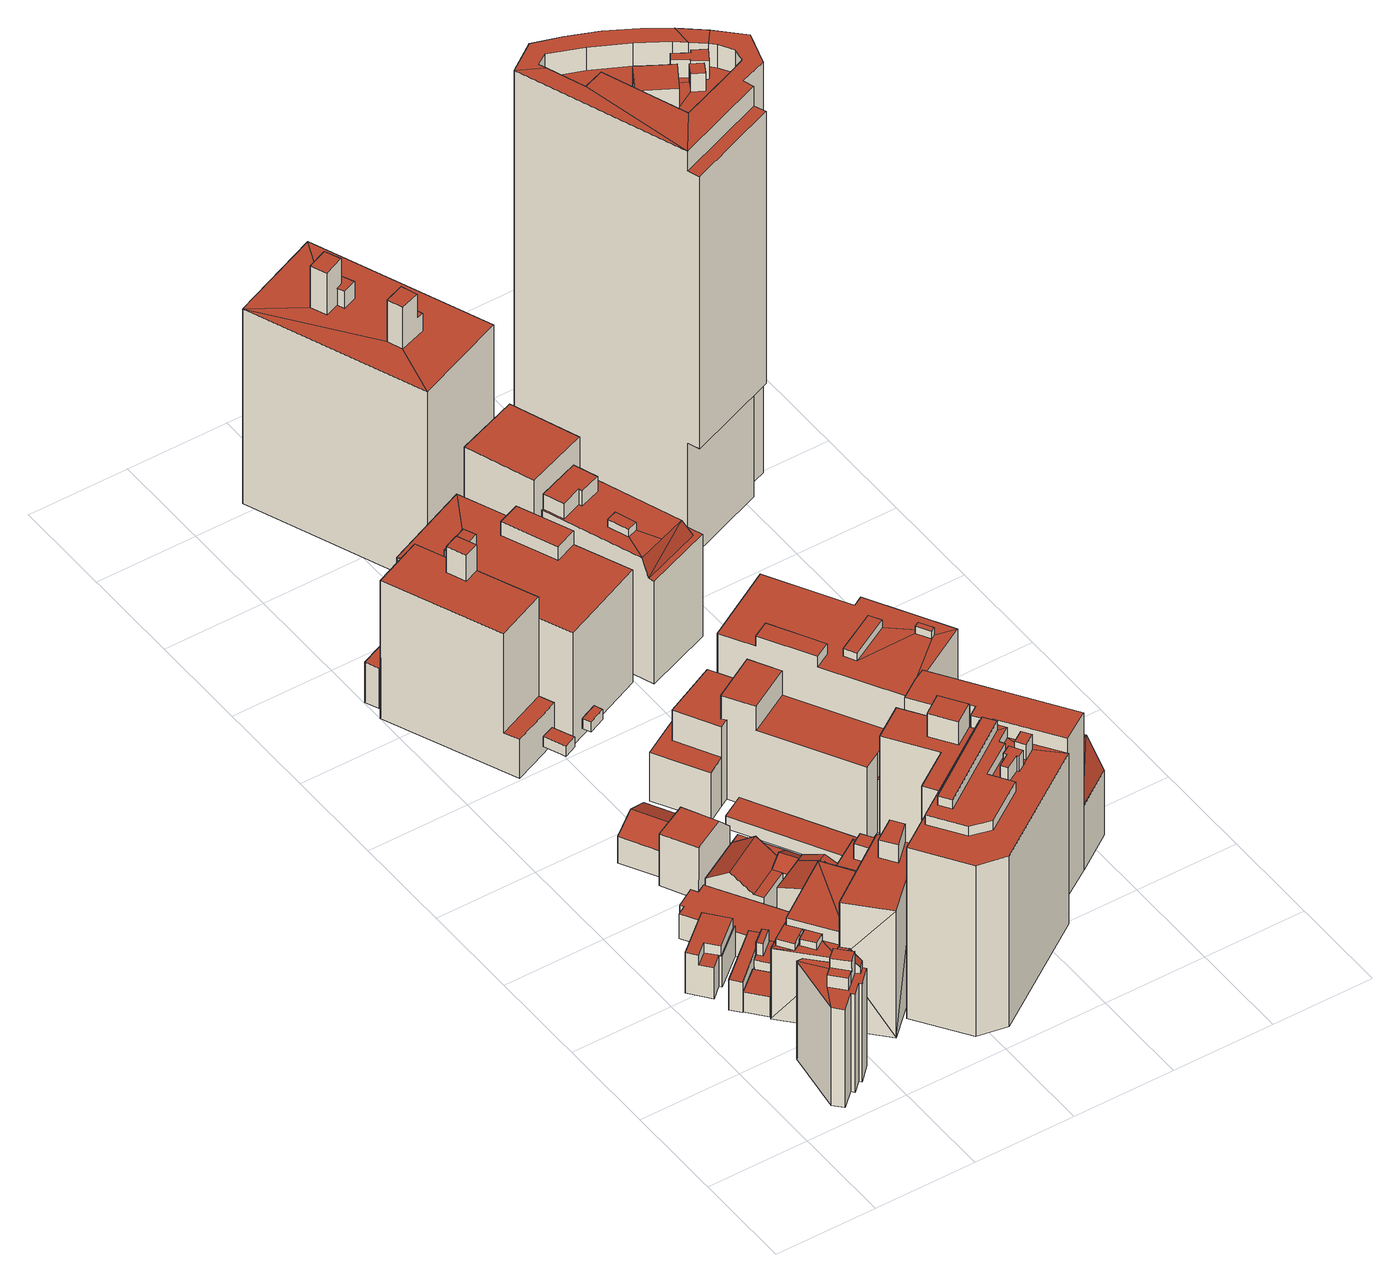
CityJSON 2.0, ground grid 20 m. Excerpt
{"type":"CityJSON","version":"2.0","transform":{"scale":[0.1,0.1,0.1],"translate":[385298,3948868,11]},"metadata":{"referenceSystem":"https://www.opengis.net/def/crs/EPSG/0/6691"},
"CityObjects":{
"building1":{"type":"Building","attributes":{"class":3002,"usage":401,"measuredHeight":26.9,"storeysAboveGround":8,"storeysBelowGround":0,"prefecture":13,"city":13103,"footprintArea":79.27,"fireproofType":1001,"coverageRatio":80,"floorAreaRatio":500,"surveyYear":2021,"urbanPlanType":21,"areaClassificationType":22,"landUseType":212,"districts":"10","detailedUsage":"1210","floodRisk_description":10,"floodRisk_rank":1,"floodRisk_depth":0.04,"floodRisk_adminType":2,"floodRisk_scale":2},"geometry":[{"type":"Solid","lod":"2","boundaries":[[[[0,1,2,3,4,5,6,7,8]],[[9,10,11,12,13]],[[14,15,16,17,18]],[[19,20,21,22,23,24,25,26,27,28,29,30,31]],[[32,33,34,35]],[[36,18,17,37]],[[38,39,40,41]],[[29,13,12,30]],[[14,41,40,27,26]],[[25,24,16,15]],[[28,27,35,34]],[[1,0,10]],[[26,25,15,14]],[[30,7,6,31]],[[11,0,8,12]],[[21,3,2,22]],[[31,6,5,19]],[[35,27,40,39,32]],[[19,5,4,20]],[[10,37,17]],[[29,28,34,33]],[[22,2,1,23]],[[36,9,13,38,41,14,18]],[[0,11,10]],[[16,24,10]],[[29,33,32,39,38,13]],[[9,36,37,10]],[[16,10,17]],[[20,4,3,21]],[[12,8,7,30]],[[24,23,1,10]]]],"semantics":{"surfaces":[{"type":"GroundSurface"},{"type":"RoofSurface"},{"type":"WallSurface"}],"values":[[0,1,1,1,1,1,1,1,2,2,2,2,2,2,2,2,2,2,2,2,2,2,2,2,2,2,2,2,2,2,2]]}}]},
"building2":{"type":"Building","attributes":{"class":3001,"usage":413,"measuredHeight":5.7,"storeysAboveGround":2,"storeysBelowGround":0,"prefecture":13,"city":13103,"footprintArea":28.59,"fireproofType":1003,"coverageRatio":80,"floorAreaRatio":500,"surveyYear":2021,"urbanPlanType":21,"areaClassificationType":22,"landUseType":211,"districts":"10","detailedUsage":"1230","floodRisk_description":10,"floodRisk_rank":1,"floodRisk_depth":0.04,"floodRisk_adminType":2,"floodRisk_scale":2},"geometry":[{"type":"Solid","lod":"2","boundaries":[[[[42,43,44,45]],[[46,47,48,49]],[[43,42,47,46]],[[44,43,46,49]],[[42,45,48,47]],[[45,44,49,48]]]],"semantics":{"surfaces":[{"type":"GroundSurface"},{"type":"RoofSurface"},{"type":"WallSurface"}],"values":[[0,1,2,2,2,2]]}}]},
"building3":{"type":"Building","attributes":{"class":3001,"usage":411,"measuredHeight":9.4,"storeysAboveGround":3,"storeysBelowGround":0,"prefecture":13,"city":13103,"footprintArea":56.38,"fireproofType":1002,"coverageRatio":80,"floorAreaRatio":500,"surveyYear":2021,"urbanPlanType":21,"areaClassificationType":22,"landUseType":211,"districts":"10","detailedUsage":"1310","floodRisk_description":10,"floodRisk_rank":1,"floodRisk_depth":0.17,"floodRisk_adminType":2,"floodRisk_scale":2},"geometry":[{"type":"Solid","lod":"2","boundaries":[[[[50,51,52,53,54,55]],[[56,57,58,59,60,61,62,63,64,65]],[[66,67,68,69,70,71]],[[53,52,63,62]],[[53,62,61,67,66,54]],[[70,69,59,58]],[[52,51,64,63]],[[50,55,56,65]],[[68,67,61,60]],[[66,71,57,56,55,54]],[[51,50,65,64]],[[71,70,58,57]],[[69,68,60,59]]]],"semantics":{"surfaces":[{"type":"GroundSurface"},{"type":"RoofSurface"},{"type":"WallSurface"}],"values":[[0,1,1,2,2,2,2,2,2,2,2,2,2]]}}]},
"building4":{"type":"Building","attributes":{"class":3001,"usage":413,"measuredHeight":6.8,"storeysAboveGround":2,"storeysBelowGround":0,"prefecture":13,"city":13103,"footprintArea":59.57,"fireproofType":1003,"coverageRatio":80,"floorAreaRatio":500,"surveyYear":2021,"urbanPlanType":21,"areaClassificationType":22,"landUseType":211,"districts":"10","detailedUsage":"1230","floodRisk_description":10,"floodRisk_rank":1,"floodRisk_depth":0.17,"floodRisk_adminType":2,"floodRisk_scale":2},"geometry":[{"type":"Solid","lod":"2","boundaries":[[[[72,73,74,75]],[[76,77,78,79]],[[75,74,79,78]],[[72,75,78,77]],[[73,72,77,76]],[[74,73,76,79]]]],"semantics":{"surfaces":[{"type":"GroundSurface"},{"type":"RoofSurface"},{"type":"WallSurface"}],"values":[[0,1,2,2,2,2]]}}]},
"building5":{"type":"Building","attributes":{"class":3001,"usage":413,"measuredHeight":9,"storeysAboveGround":2,"storeysBelowGround":0,"prefecture":13,"city":13103,"footprintArea":59.57,"fireproofType":1003,"coverageRatio":80,"floorAreaRatio":500,"surveyYear":2021,"urbanPlanType":21,"areaClassificationType":22,"landUseType":211,"districts":"10","detailedUsage":"1230","floodRisk_description":10,"floodRisk_rank":1,"floodRisk_depth":0.17,"floodRisk_adminType":2,"floodRisk_scale":2},"geometry":[{"type":"Solid","lod":"2","boundaries":[[[[80,81,82,83]],[[84,85,86,87]],[[88,89,90,91,92,93,94,95]],[[87,86,93,92,83,82,89,88]],[[80,83,92,91]],[[86,85,94,93]],[[82,81,90,89]],[[81,80,91,90]],[[84,87,88,95]],[[85,84,95,94]]]],"semantics":{"surfaces":[{"type":"GroundSurface"},{"type":"RoofSurface"},{"type":"WallSurface"}],"values":[[0,1,1,2,2,2,2,2,2,2]]}}]},
"building6":{"type":"Building","attributes":{"class":3002,"usage":401,"measuredHeight":32.7,"storeysAboveGround":8,"storeysBelowGround":0,"prefecture":13,"city":13103,"footprintArea":217.92,"fireproofType":1001,"coverageRatio":80,"floorAreaRatio":500,"surveyYear":2021,"urbanPlanType":21,"areaClassificationType":22,"landUseType":212,"districts":"10","detailedUsage":"1210","floodRisk_description":10,"floodRisk_rank":1,"floodRisk_depth":0.03,"floodRisk_adminType":2,"floodRisk_scale":2},"geometry":[{"type":"Solid","lod":"2","boundaries":[[[[96,97,98,99,100,101]],[[102,103,104,105]],[[106,107,108]],[[109,110,111]],[[112,113,114,115,116,117]],[[118,109,119,114,106,108]],[[120,121,122,123,124]],[[125,126,127]],[[128,129,130,131]],[[125,132,126]],[[109,111,119]],[[133,134,135,136,137,138,139,140]],[[125,127,141]],[[119,115,114]],[[139,126,106]],[[139,138,126]],[[99,98,106]],[[134,133,97,96,127,138,137,131,130]],[[120,132,125,112,117]],[[140,139,106]],[[128,131,137,136]],[[120,117,116,121]],[[113,100,99,114]],[[115,122,121,116]],[[100,113,112,125,141,101]],[[108,102,105,118]],[[109,104,103,110]],[[133,98,97]],[[114,99,106]],[[133,140,98]],[[118,105,104,109]],[[119,123,122,115]],[[96,101,141,127]],[[111,124,123,119]],[[98,140,106]],[[126,107,106]],[[129,128,136,135]],[[138,127,126]],[[130,129,135,134]],[[124,111,110,103,102,108,107,126,132,120]]]],"semantics":{"surfaces":[{"type":"GroundSurface"},{"type":"RoofSurface"},{"type":"WallSurface"}],"values":[[0,1,1,1,1,1,1,1,1,1,1,1,1,1,2,2,2,2,2,2,2,2,2,2,2,2,2,2,2,2,2,2,2,2,2,2,2,2,2,2]]}}]},
"building7":{"type":"Building","attributes":{"class":3003,"usage":431,"measuredHeight":5.5,"storeysAboveGround":1,"storeysBelowGround":0,"prefecture":13,"city":13103,"footprintArea":127.47,"fireproofType":1001,"coverageRatio":80,"floorAreaRatio":500,"surveyYear":2021,"urbanPlanType":21,"areaClassificationType":22,"landUseType":216,"districts":"10","detailedUsage":"1431","floodRisk_description":10,"floodRisk_rank":1,"floodRisk_depth":0.17,"floodRisk_adminType":2,"floodRisk_scale":2},"geometry":[{"type":"Solid","lod":"2","boundaries":[[[[142,143,144,145,146,147,148,149]],[[150,151,152,153,154,155,156,157]],[[145,144,150,157]],[[146,145,157,156]],[[148,147,155,154]],[[144,143,151,150]],[[149,148,154,153]],[[143,142,152,151]],[[147,146,156,155]],[[142,149,153,152]]]],"semantics":{"surfaces":[{"type":"GroundSurface"},{"type":"RoofSurface"},{"type":"WallSurface"}],"values":[[0,1,2,2,2,2,2,2,2,2]]}}]},
"building8":{"type":"Building","attributes":{"class":3001,"usage":411,"measuredHeight":8.2,"storeysAboveGround":2,"storeysBelowGround":0,"prefecture":13,"city":13103,"footprintArea":76.15,"fireproofType":1003,"coverageRatio":80,"floorAreaRatio":500,"surveyYear":2021,"urbanPlanType":21,"areaClassificationType":22,"landUseType":211,"districts":"10","detailedUsage":"1310","floodRisk_description":10,"floodRisk_rank":1,"floodRisk_depth":0.01,"floodRisk_adminType":2,"floodRisk_scale":2},"geometry":[{"type":"Solid","lod":"2","boundaries":[[[[158,159,160,161]],[[162,163,164,165]],[[166,167,164,163]],[[160,167,166,161]],[[164,167,160,159,165]],[[159,158,162,165]],[[162,158,161,166,163]]]],"semantics":{"surfaces":[{"type":"GroundSurface"},{"type":"RoofSurface"},{"type":"WallSurface"}],"values":[[0,1,1,2,2,2,2]]}}]},
"building9":{"type":"Building","attributes":{"class":3002,"usage":401,"measuredHeight":11.8,"storeysAboveGround":4,"storeysBelowGround":0,"prefecture":13,"city":13103,"footprintArea":80.02,"fireproofType":1001,"coverageRatio":80,"floorAreaRatio":500,"surveyYear":2021,"urbanPlanType":21,"areaClassificationType":22,"landUseType":212,"districts":"10","detailedUsage":"1210","floodRisk_description":10,"floodRisk_rank":1,"floodRisk_depth":0.02,"floodRisk_adminType":2,"floodRisk_scale":2},"geometry":[{"type":"Solid","lod":"2","boundaries":[[[[168,169,170,171]],[[172,173,174,175]],[[176,172,175,177]],[[168,171,174,173]],[[176,169,168,173,172]],[[177,170,169,176]],[[171,170,177,175,174]]]],"semantics":{"surfaces":[{"type":"GroundSurface"},{"type":"RoofSurface"},{"type":"WallSurface"}],"values":[[0,1,1,2,2,2,2]]}}]},
"building10":{"type":"Building","attributes":{"class":3001,"usage":402,"measuredHeight":9,"storeysAboveGround":2,"storeysBelowGround":0,"prefecture":13,"city":13103,"footprintArea":142.81,"fireproofType":1003,"coverageRatio":80,"floorAreaRatio":500,"surveyYear":2021,"urbanPlanType":21,"areaClassificationType":22,"landUseType":212,"districts":"10","detailedUsage":"1221","floodRisk_description":10,"floodRisk_rank":1,"floodRisk_depth":0.01,"floodRisk_adminType":2,"floodRisk_scale":2},"geometry":[{"type":"Solid","lod":"2","boundaries":[[[[178,179,180,181,182,183,184]],[[185,186,187,188,189]],[[190,191,192,193]],[[194,195,196,197]],[[189,198,199,185]],[[199,200,193,192,185]],[[201,202,188,187]],[[191,203,201,186]],[[181,180,199,198]],[[178,194,197,190,193,200,179]],[[181,198,189,188,202,182]],[[186,201,187]],[[180,179,200,199]],[[178,184,195,194]],[[183,203,191,190,197,196]],[[186,185,192,191]],[[184,183,196,195]],[[201,203,183,182,202]]]],"semantics":{"surfaces":[{"type":"GroundSurface"},{"type":"RoofSurface"},{"type":"WallSurface"}],"values":[[0,1,1,1,1,1,1,1,2,2,2,2,2,2,2,2,2,2]]}}]},
"building11":{"type":"Building","attributes":{"class":3001,"usage":402,"measuredHeight":10.3,"storeysAboveGround":2,"storeysBelowGround":0,"prefecture":13,"city":13103,"footprintArea":92.24,"fireproofType":1003,"coverageRatio":80,"floorAreaRatio":500,"surveyYear":2021,"urbanPlanType":21,"areaClassificationType":22,"landUseType":212,"districts":"10","detailedUsage":"1221","floodRisk_description":10,"floodRisk_rank":1,"floodRisk_depth":0.03,"floodRisk_adminType":2,"floodRisk_scale":2},"geometry":[{"type":"Solid","lod":"2","boundaries":[[[[204,205,206,207,208,209]],[[210,211,212,213]],[[214,215,216,217,218]],[[219,220,221,222]],[[223,216,215,224]],[[225,226,217,227,223,228,229]],[[218,226,225,230]],[[217,216,227]],[[225,229,205,204,230]],[[223,205,228]],[[223,221,205]],[[221,210,205]],[[204,209,214,218,230]],[[211,219,222]],[[210,213,206]],[[227,216,223]],[[217,226,218]],[[207,212,211]],[[207,211,222]],[[212,207,206,213]],[[207,222,208]],[[223,224,221]],[[221,220,210]],[[205,229,228]],[[219,211,210,220]],[[214,209,208,222,221,224,215]],[[210,206,205]]]],"semantics":{"surfaces":[{"type":"GroundSurface"},{"type":"RoofSurface"},{"type":"WallSurface"}],"values":[[0,1,1,1,1,1,1,2,2,2,2,2,2,2,2,2,2,2,2,2,2,2,2,2,2,2,2]]}}]},
"building12":{"type":"Building","attributes":{"class":3002,"usage":401,"measuredHeight":36.9,"storeysAboveGround":10,"storeysBelowGround":1,"prefecture":13,"city":13103,"footprintArea":293.47,"fireproofType":1001,"coverageRatio":80,"floorAreaRatio":500,"surveyYear":2021,"urbanPlanType":21,"areaClassificationType":22,"landUseType":212,"districts":"10","detailedUsage":"1210","floodRisk_description":10,"floodRisk_rank":1,"floodRisk_depth":0.05,"floodRisk_adminType":2,"floodRisk_scale":2},"geometry":[{"type":"Solid","lod":"2","boundaries":[[[[231,232,233,234,235,236,237,238,239,240,241,242]],[[243,244,245,246,247,248]],[[249,250,251,252,253,254]],[[255,256,257,258]],[[259,260,261,262,263,264,265,266]],[[238,237,248,247]],[[235,234,245,244]],[[237,236,243,248]],[[241,240,253,252,251,250,231,242]],[[262,261,232,231,250,249]],[[259,266,256,255]],[[264,258,257,265]],[[254,253,240,239,260,259,255,258,264,263]],[[254,263,262,249]],[[265,257,256,266]],[[236,235,244,243]],[[233,232,261,260,239,238,247,246]],[[234,233,246,245]]]],"semantics":{"surfaces":[{"type":"GroundSurface"},{"type":"RoofSurface"},{"type":"WallSurface"}],"values":[[0,1,1,1,1,2,2,2,2,2,2,2,2,2,2,2,2,2]]}}]},
"building13":{"type":"Building","attributes":{"class":3002,"usage":401,"measuredHeight":18.9,"storeysAboveGround":4,"storeysBelowGround":0,"prefecture":13,"city":13103,"footprintArea":134.09,"fireproofType":1001,"coverageRatio":80,"floorAreaRatio":500,"surveyYear":2021,"urbanPlanType":21,"areaClassificationType":22,"landUseType":212,"districts":"10","detailedUsage":"1210","floodRisk_description":10,"floodRisk_rank":1,"floodRisk_depth":0.05,"floodRisk_adminType":2,"floodRisk_scale":2},"geometry":[{"type":"Solid","lod":"2","boundaries":[[[[267,268,269,270]],[[271,272,273,274]],[[275,276,277,278]],[[279,276,275,280,281,278,277,282]],[[269,268,280,275]],[[274,273,277,276]],[[272,271,279,282]],[[270,269,275,278]],[[273,272,282,277]],[[271,274,276,279]],[[267,270,278,281]],[[268,267,281,280]]]],"semantics":{"surfaces":[{"type":"GroundSurface"},{"type":"RoofSurface"},{"type":"WallSurface"}],"values":[[0,1,1,1,2,2,2,2,2,2,2,2]]}}]},
"building14":{"type":"Building","attributes":{"class":3003,"usage":401,"measuredHeight":-9999,"storeysAboveGround":1,"storeysBelowGround":0,"prefecture":13,"city":13103,"footprintArea":12.25,"fireproofType":1001,"coverageRatio":80,"floorAreaRatio":500,"surveyYear":2021,"urbanPlanType":21,"areaClassificationType":22,"landUseType":212,"districts":"10","detailedUsage":"1210","floodRisk_description":10,"floodRisk_rank":1,"floodRisk_depth":0.02,"floodRisk_adminType":2,"floodRisk_scale":2},"geometry":[{"type":"Solid","lod":"2","boundaries":[[[[283,284,285,286]],[[287,288,289,290]],[[283,286,289,288]],[[284,283,288,287]],[[285,284,287,290]],[[286,285,290,289]]]],"semantics":{"surfaces":[{"type":"GroundSurface"},{"type":"RoofSurface"},{"type":"WallSurface"}],"values":[[0,1,2,2,2,2]]}}]},
"building15":{"type":"Building","attributes":{"class":3002,"usage":401,"measuredHeight":43.7,"storeysAboveGround":9,"storeysBelowGround":0,"prefecture":13,"city":13103,"footprintArea":707.43,"fireproofType":1001,"coverageRatio":80,"floorAreaRatio":500,"surveyYear":2021,"urbanPlanType":21,"areaClassificationType":22,"landUseType":212,"districts":"10","detailedUsage":"1210","floodRisk_description":10,"floodRisk_rank":1,"floodRisk_depth":0.01,"floodRisk_adminType":2,"floodRisk_scale":2},"geometry":[{"type":"Solid","lod":"2","boundaries":[[[[291,292,293,294,295,296,297,298,299]],[[300,301,302,303]],[[304,305,306,307]],[[308,309,310,311,312,313,314,315]],[[316,317,318,319]],[[320,321,322,323]],[[324,325,326,327,328,329,330,331,332,333,334,335,336]],[[337,338,339,340]],[[341,342,343,344,345,346,347,348,349,350,351,352,353,354,301,300,307,306,355,356,357,358,359,360,305,304,303,302,361,362,363,364,365,366]],[[330,329,334,333]],[[331,316,319,332]],[[299,298,350,349]],[[291,299,349,348]],[[296,295,353,352]],[[325,324,365,364]],[[315,314,358,357]],[[340,339,344,343]],[[328,327,362,361]],[[329,328,361,302]],[[297,296,352,351]],[[292,291,348,347]],[[298,297,351,350]],[[323,322,304,307]],[[313,312,360,359]],[[332,319,318,333]],[[310,309,355,306]],[[295,294,354,353]],[[294,293,301,354]],[[324,336,366,365]],[[314,313,359,358]],[[309,308,356,355]],[[330,317,316,331]],[[312,311,305,360]],[[320,323,307,300]],[[333,318,317,330]],[[322,321,303,304]],[[327,326,363,362]],[[335,334,342,341]],[[292,347,346,337,340,343,342,334,329,302,301,293]],[[336,335,341,366]],[[311,310,306,305]],[[321,320,300,303]],[[308,315,357,356]],[[338,337,346,345]],[[339,338,345,344]],[[326,325,364,363]]]],"semantics":{"surfaces":[{"type":"GroundSurface"},{"type":"RoofSurface"},{"type":"WallSurface"}],"values":[[0,1,1,1,1,1,1,1,1,1,2,2,2,2,2,2,2,2,2,2,2,2,2,2,2,2,2,2,2,2,2,2,2,2,2,2,2,2,2,2,2,2,2,2,2,2]]}}]},
"building16":{"type":"Building","attributes":{"class":3003,"usage":431,"measuredHeight":3.1,"storeysAboveGround":1,"storeysBelowGround":0,"prefecture":13,"city":13103,"footprintArea":119.38,"fireproofType":1001,"coverageRatio":80,"floorAreaRatio":500,"surveyYear":2021,"urbanPlanType":21,"areaClassificationType":22,"landUseType":216,"districts":"10","detailedUsage":"1431","floodRisk_description":10,"floodRisk_rank":1,"floodRisk_depth":0.01,"floodRisk_adminType":2,"floodRisk_scale":2},"geometry":[{"type":"Solid","lod":"2","boundaries":[[[[367,368,369,370]],[[371,372,373,374]],[[370,369,374,373]],[[367,370,373,372]],[[368,367,372,371]],[[369,368,371,374]]]],"semantics":{"surfaces":[{"type":"GroundSurface"},{"type":"RoofSurface"},{"type":"WallSurface"}],"values":[[0,1,2,2,2,2]]}}]},
"building17":{"type":"Building","attributes":{"class":3003,"usage":401,"measuredHeight":-9999,"storeysAboveGround":1,"storeysBelowGround":0,"prefecture":13,"city":13103,"footprintArea":6.09,"fireproofType":1001,"coverageRatio":80,"floorAreaRatio":500,"surveyYear":2021,"urbanPlanType":21,"areaClassificationType":22,"landUseType":212,"districts":"10","detailedUsage":"1210"},"geometry":[{"type":"Solid","lod":"2","boundaries":[[[[375,376,377,378]],[[379,380,381,382]],[[376,375,380,379]],[[378,377,382,381]],[[375,378,381,380]],[[377,376,379,382]]]],"semantics":{"surfaces":[{"type":"GroundSurface"},{"type":"RoofSurface"},{"type":"WallSurface"}],"values":[[0,1,2,2,2,2]]}}]},
"building18":{"type":"Building","attributes":{"class":3002,"usage":401,"measuredHeight":28.5,"storeysAboveGround":6,"storeysBelowGround":0,"prefecture":13,"city":13103,"footprintArea":639.91,"fireproofType":1001,"coverageRatio":80,"floorAreaRatio":500,"surveyYear":2021,"urbanPlanType":21,"areaClassificationType":22,"landUseType":212,"districts":"10","detailedUsage":"1210","floodRisk_description":10,"floodRisk_rank":1,"floodRisk_depth":0.18,"floodRisk_adminType":2,"floodRisk_scale":2},"geometry":[{"type":"Solid","lod":"2","boundaries":[[[[383,384,385,386,387]],[[388,389,390,391]],[[392,393,394,395]],[[396,397,398,399,400,393,392,401,402,395,394,403,404]],[[405,406,407,408]],[[406,405,400,399]],[[391,390,392,395]],[[408,407,398,397]],[[388,391,395,402]],[[386,385,394,393]],[[385,384,403,394]],[[405,408,397,396,387,386,393,400]],[[389,388,402,401]],[[390,389,401,392]],[[407,406,399,398]],[[383,387,396,404,403,384]]]],"semantics":{"surfaces":[{"type":"GroundSurface"},{"type":"RoofSurface"},{"type":"WallSurface"}],"values":[[0,1,1,1,1,2,2,2,2,2,2,2,2,2,2,2]]}}]},
"building19":{"type":"Building","attributes":{"class":3002,"usage":401,"measuredHeight":23.1,"storeysAboveGround":5,"storeysBelowGround":1,"prefecture":13,"city":13103,"footprintArea":457.26,"fireproofType":1001,"coverageRatio":80,"floorAreaRatio":500,"surveyYear":2021,"urbanPlanType":21,"areaClassificationType":22,"landUseType":212,"districts":"10","detailedUsage":"1210","floodRisk_description":10,"floodRisk_rank":1,"floodRisk_depth":0.01,"floodRisk_adminType":2,"floodRisk_scale":2},"geometry":[{"type":"Solid","lod":"2","boundaries":[[[[409,410,411,412,413,414,415,416,417,418,419]],[[420,421,422,423]],[[424,425,426,427,428]],[[429,430,431,432,433,434,435]],[[436,437,438,439]],[[440,441,442,443,444,445]],[[433,423,422,424,428,446,412,411,445,444,434]],[[442,419,418,430,429]],[[442,429,435,443]],[[417,416,436,427,426]],[[428,427,436,439,446]],[[430,418,417,426,425,421,420,431]],[[414,413,439,438]],[[419,442,441,409]],[[412,446,439,413]],[[415,414,438,437]],[[421,425,424,422]],[[435,434,444,443]],[[409,441,440,410]],[[410,440,445,411]],[[416,415,437,436]],[[420,423,433,432,431]]]],"semantics":{"surfaces":[{"type":"GroundSurface"},{"type":"RoofSurface"},{"type":"WallSurface"}],"values":[[0,1,1,1,1,1,2,2,2,2,2,2,2,2,2,2,2,2,2,2,2,2]]}}]},
"building20":{"type":"Building","attributes":{"class":3002,"usage":412,"measuredHeight":35.6,"storeysAboveGround":12,"storeysBelowGround":0,"prefecture":13,"city":13103,"footprintArea":204.78,"fireproofType":1001,"coverageRatio":80,"floorAreaRatio":500,"surveyYear":2021,"urbanPlanType":21,"areaClassificationType":22,"landUseType":211,"districts":"10","detailedUsage":"1320","floodRisk_description":10,"floodRisk_rank":1,"floodRisk_depth":0.01,"floodRisk_adminType":2,"floodRisk_scale":2},"geometry":[{"type":"Solid","lod":"2","boundaries":[[[[447,448,449,450,451,452,453,454,455,456,457,458,459]],[[460,461,462,463,464,465,466,467,468,469,470,471,472]],[[455,454,470,469]],[[450,449,462,461]],[[453,452,472,471]],[[459,458,466,465]],[[456,455,469,468]],[[447,459,465,464]],[[451,450,461,460]],[[448,447,464,463]],[[452,451,460,472]],[[449,448,463,462]],[[458,457,467,466]],[[454,453,471,470]],[[457,456,468,467]]]],"semantics":{"surfaces":[{"type":"GroundSurface"},{"type":"RoofSurface"},{"type":"WallSurface"}],"values":[[0,1,2,2,2,2,2,2,2,2,2,2,2,2,2]]}}]},
"building21":{"type":"Building","attributes":{"class":3002,"usage":412,"measuredHeight":53.3,"storeysAboveGround":13,"storeysBelowGround":0,"prefecture":13,"city":13103,"footprintArea":730.24,"fireproofType":1001,"coverageRatio":80,"floorAreaRatio":700,"surveyYear":2021,"urbanPlanType":21,"areaClassificationType":22,"landUseType":211,"districts":"10","detailedUsage":"1320","floodRisk_description":10,"floodRisk_rank":2,"floodRisk_depth":0.88,"floodRisk_adminType":2,"floodRisk_scale":2},"geometry":[{"type":"Solid","lod":"2","boundaries":[[[[473,474,475,476]],[[477,478,479,480]],[[481,482,483,484,485,486,487,488,489,490,491,492,493,494,495,496,497,498]],[[494,493,486,485]],[[483,482,495,494]],[[499,500,501,502,503,504]],[[505,506,507,508,509,510]],[[511,512,513,514]],[[506,505,488,487]],[[514,513,495,482]],[[474,473,484,483]],[[473,476,485,484]],[[510,509,490,489]],[[481,503,502,511,514,482]],[[505,510,489,488]],[[512,501,500,496,495,513]],[[501,512,511,502]],[[499,504,498,497]],[[492,491,508,507,478,477]],[[478,507,506,487,486,479]],[[477,480,493,492]],[[509,508,491,490]],[[476,475,494,485]],[[500,499,497,496]],[[504,503,481,498]],[[475,474,483,494]],[[480,479,486,493]]]],"semantics":{"surfaces":[{"type":"GroundSurface"},{"type":"RoofSurface"},{"type":"WallSurface"}],"values":[[0,1,1,1,1,1,1,1,2,2,2,2,2,2,2,2,2,2,2,2,2,2,2,2,2,2,2]]}}]},
"building22":{"type":"Building","attributes":{"class":3002,"usage":412,"measuredHeight":34.2,"storeysAboveGround":11,"storeysBelowGround":0,"prefecture":13,"city":13103,"footprintArea":200.84,"fireproofType":1001,"coverageRatio":80,"floorAreaRatio":500,"surveyYear":2021,"urbanPlanType":21,"areaClassificationType":22,"landUseType":211,"districts":"10","detailedUsage":"1320","floodRisk_description":10,"floodRisk_rank":2,"floodRisk_depth":0.67,"floodRisk_adminType":2,"floodRisk_scale":2},"geometry":[{"type":"Solid","lod":"2","boundaries":[[[[515,516,517,518]],[[519,520,521,522]],[[517,516,519,522]],[[515,518,521,520]],[[518,517,522,521]],[[516,515,520,519]]]],"semantics":{"surfaces":[{"type":"GroundSurface"},{"type":"RoofSurface"},{"type":"WallSurface"}],"values":[[0,1,2,2,2,2]]}}]},
"building23":{"type":"Building","attributes":{"class":3002,"usage":412,"measuredHeight":25.6,"storeysAboveGround":7,"storeysBelowGround":0,"prefecture":13,"city":13103,"footprintArea":250.27,"fireproofType":1001,"coverageRatio":80,"floorAreaRatio":500,"surveyYear":2021,"urbanPlanType":21,"areaClassificationType":22,"landUseType":211,"districts":"10","detailedUsage":"1320"},"geometry":[{"type":"Solid","lod":"2","boundaries":[[[[523,524,525,526,527,528]],[[529,530,531,532]],[[533,534,535]],[[533,535,536]],[[533,536,537]],[[538,539,540,541]],[[542,543,540,539,537,536,544,545]],[[535,527,526,536]],[[523,537,539,538,524]],[[524,538,541,525]],[[530,529,543,542]],[[526,525,541,540,543,529,532,544,536]],[[532,531,545,544]],[[533,537,523,528,534]],[[531,530,542,545]],[[534,528,527,535]]]],"semantics":{"surfaces":[{"type":"GroundSurface"},{"type":"RoofSurface"},{"type":"WallSurface"}],"values":[[0,1,1,1,1,1,1,2,2,2,2,2,2,2,2,2]]}}]},
"building24":{"type":"Building","attributes":{"class":3002,"usage":422,"measuredHeight":30.6,"storeysAboveGround":7,"storeysBelowGround":1,"prefecture":13,"city":13103,"footprintArea":321.07,"fireproofType":1002,"coverageRatio":80,"floorAreaRatio":500,"surveyYear":2021,"urbanPlanType":21,"areaClassificationType":22,"landUseType":214,"districts":"10","detailedUsage":"1121","floodRisk_description":10,"floodRisk_rank":1,"floodRisk_depth":0.42,"floodRisk_adminType":2,"floodRisk_scale":2},"geometry":[{"type":"Solid","lod":"2","boundaries":[[[[546,547,548,549]],[[550,551,552,553,554,555,556,557,558,559,560,561,562,563,564]],[[562,561,565]],[[565,561,566]],[[567,568,569,570]],[[571,572,573,574,575,576]],[[577,562,565]],[[566,561,560,555]],[[565,566,578,579,580,577]],[[560,559,556,555]],[[550,574,573,551]],[[557,570,569,558]],[[579,547,546,580]],[[559,568,567,556]],[[551,573,572,552]],[[556,567,570,557]],[[578,548,547,579]],[[546,549,554,553,571,576,563,562,577,580]],[[548,578,566,555,554,549]],[[552,572,571,553]],[[564,575,574,550]],[[563,576,575,564]],[[558,569,568,559]]]],"semantics":{"surfaces":[{"type":"GroundSurface"},{"type":"RoofSurface"},{"type":"WallSurface"}],"values":[[0,1,1,1,1,1,1,1,1,1,2,2,2,2,2,2,2,2,2,2,2,2,2]]}}]},
"building25":{"type":"Building","attributes":{"class":3002,"usage":401,"measuredHeight":27.7,"storeysAboveGround":6,"storeysBelowGround":0,"prefecture":13,"city":13103,"footprintArea":617.32,"fireproofType":1001,"coverageRatio":80,"floorAreaRatio":500,"surveyYear":2021,"urbanPlanType":21,"areaClassificationType":22,"landUseType":212,"districts":"10","detailedUsage":"1210"},"geometry":[{"type":"Solid","lod":"2","boundaries":[[[[581,582,583,584,585,586]],[[587,588,589,590]],[[591,592,593,594,595,596,597,598,599,600,601,602,603,604,605,606,607,608]],[[609,610,611,612]],[[598,603,602,599]],[[613,614,615,616]],[[597,596,605,604]],[[583,582,608,607]],[[588,587,604,603]],[[582,581,591,608]],[[613,616,595,594]],[[614,613,594,593]],[[590,589,598,597]],[[612,611,601,600]],[[616,615,592,591,581,586,596,595]],[[611,610,602,601]],[[587,590,597,604]],[[589,588,603,598]],[[610,609,599,602]],[[585,584,606,605]],[[609,612,600,599]],[[584,583,607,606]],[[615,614,593,592]],[[586,585,605,596]]]],"semantics":{"surfaces":[{"type":"GroundSurface"},{"type":"RoofSurface"},{"type":"WallSurface"}],"values":[[0,1,1,1,1,1,1,2,2,2,2,2,2,2,2,2,2,2,2,2,2,2,2,2]]}}]},
"building26":{"type":"Building","attributes":{"class":3002,"usage":401,"measuredHeight":92.6,"storeysAboveGround":22,"storeysBelowGround":0,"prefecture":13,"city":13103,"footprintArea":778.91,"fireproofType":1001,"coverageRatio":80,"floorAreaRatio":700,"surveyYear":2021,"urbanPlanType":21,"areaClassificationType":22,"landUseType":212,"districts":"10","detailedUsage":"1210","floodRisk_description":10,"floodRisk_rank":2,"floodRisk_depth":0.7,"floodRisk_adminType":2,"floodRisk_scale":2},"geometry":[{"type":"Solid","lod":"2","boundaries":[[[[617,618,619,620,621,622,623,624,625,626,627,628]],[[629,630,631,632,633,634,635,636,637,638,639,640,641,642,643,644,645,646,647,648,649,650,651,652,653,654,655,656,657,658]],[[650,649,658,657]],[[659,660,661,662,663,664,665,666]],[[667,668,669,670,671,672,673,674,675,676,677,678]],[[670,679,680,671]],[[681,682,683,677]],[[684,685,681,677,676]],[[686,687,688,689]],[[690,691,692,693]],[[694,633,632,647,646,695]],[[630,649,648,631]],[[683,682,696,697,698,699,700,680,679,701,702,703,704]],[[705,706,707,708]],[[709,710,711,712]],[[652,661,660,653]],[[650,663,662,651]],[[643,698,697,644]],[[621,620,709,712]],[[649,688,687,658]],[[695,681,685,694]],[[653,660,659,654]],[[654,659,666,655]],[[655,666,665,656]],[[624,713,625]],[[635,675,674,636]],[[657,664,663,650]],[[619,618,668,667]],[[647,706,705,648]],[[711,710,692,691]],[[712,711,691,690,677,683,622,621]],[[646,682,681,695]],[[631,708,707,632]],[[628,627,679,670]],[[656,665,664,657]],[[634,676,675,635]],[[629,686,689,630]],[[618,617,669,668]],[[641,700,699,642]],[[638,672,671,639]],[[632,707,706,647]],[[636,674,673,637]],[[671,680,640,639]],[[624,623,714]],[[630,689,688,649]],[[622,683,704,714,623]],[[702,625,713,703]],[[617,628,670,669]],[[627,626,701,679]],[[645,696,682,646]],[[640,680,700,641]],[[648,705,708,631]],[[713,624,714,704,703]],[[626,625,702,701]],[[644,697,696,645]],[[642,699,698,643]],[[694,685,684,633]],[[690,693,678,677]],[[693,692,710,709,620,619,667,678]],[[633,684,676,634]],[[651,662,661,652]],[[637,673,672,638]],[[658,687,686,629]]]],"semantics":{"surfaces":[{"type":"GroundSurface"},{"type":"RoofSurface"},{"type":"WallSurface"}],"values":[[0,1,1,1,1,1,1,1,1,1,1,1,1,1,1,2,2,2,2,2,2,2,2,2,2,2,2,2,2,2,2,2,2,2,2,2,2,2,2,2,2,2,2,2,2,2,2,2,2,2,2,2,2,2,2,2,2,2,2,2,2,2,2]]}}]}
},
"vertices":[
[92,147,38],[166,67,38],[138,40,38],[134,44,38],[114,25,38],[109,31,38],[79,3,38],[63,21,38],[80,147,38],[121,93,259],[133,103,259],[92,147,259],[80,147,259],[118,96,259],[143,69,284],[150,62,273],[161,73,273],[146,89,297],[135,78,297],[109,31,259],[114,25,259],[134,44,259],[138,40,259],[166,67,259],[161,73,259],[150,62,259],[143,69,259],[124,52,259],[110,39,259],[85,66,259],[63,21,259],[79,3,259],[99,79,286],[85,66,286],[110,39,286],[124,52,286],[121,93,297],[133,103,297],[118,96,307],[99,79,307],[125,52,307],[143,69,307],
[120,335,33],[150,299,33],[105,262,33],[75,298,33],[150,299,78],[120,335,78],[75,298,78],[105,262,78],
[143,421,29],[83,371,29],[79,376,29],[56,355,29],[24,394,29],[107,464,29],[107,464,98],[102,460,98],[137,419,98],[83,374,98],[63,396,98],[39,376,98],[56,355,98],[79,376,98],[83,371,98],[143,421,98],[24,394,120],[39,376,120],[63,396,120],[83,374,120],[137,419,120],[102,460,120],
[155,399,30],[170,382,30],[75,300,30],[60,318,30],[170,382,98],[155,399,98],[60,318,98],[75,300,98],
[195,337,30],[154,303,30],[125,339,30],[165,372,30],[143,338,120],[170,361,120],[162,370,120],[135,348,120],[135,348,93],[125,339,93],[154,303,93],[195,337,93],[165,372,93],[162,370,93],[170,361,93],[143,338,93],
[332,280,27],[373,220,27],[252,106,27],[107,263,27],[270,376,27],[335,282,27],[188,231,201],[170,256,201],[150,242,201],[168,217,201],[186,177,186],[212,196,186],[188,231,186],[150,242,186],[170,256,186],[168,259,186],[275,369,186],[270,376,186],[107,263,186],[117,264,186],[149,286,186],[151,283,186],[168,217,186],[136,236,186],[151,283,201],[149,286,201],[117,264,201],[136,236,201],[168,259,201],[275,369,216],[212,196,216],[332,280,216],[301,231,354],[322,201,354],[360,238,354],[345,261,354],[151,283,216],[373,220,314],[360,238,314],[322,201,314],[301,231,314],[345,261,314],[332,280,314],[186,177,314],[252,106,314],[335,282,216],
[152,542,23],[169,552,23],[267,386,23],[196,344,23],[95,516,23],[112,526,23],[108,533,23],[145,555,23],[267,386,78],[169,552,78],[152,542,78],[145,555,78],[108,533,78],[112,526,78],[95,516,78],[196,344,78],
[197,769,26],[236,698,26],[153,653,26],[114,724,26],[197,769,85],[156,747,108],[194,676,108],[236,698,85],[114,724,85],[153,653,85],
[136,634,31],[233,683,31],[267,618,31],[170,568,31],[203,668,148],[136,634,148],[170,568,148],[236,603,148],[233,683,110],[267,618,110],
[353,510,30],[296,478,30],[288,493,30],[228,459,30],[174,554,30],[280,613,30],[291,620,30],[278,510,88],[304,525,88],[282,564,120],[196,515,120],[218,476,88],[342,504,88],[324,536,88],[301,523,106],[319,491,106],[353,510,66],[291,620,66],[280,613,66],[342,504,66],[228,459,88],[288,493,88],[296,478,88],[260,602,88],[174,554,88],[280,613,88],
[282,371,30],[243,444,30],[354,503,30],[392,434,30],[361,417,30],[363,414,30],[342,496,71],[379,427,71],[392,434,71],[354,503,71],[363,414,116],[343,450,134],[329,443,134],[330,439,132],[348,406,116],[379,427,96],[342,497,96],[323,487,96],[361,417,96],[309,479,116],[323,487,116],[266,400,134],[333,435,134],[329,443,131],[276,461,116],[243,444,116],[282,371,116],
[109,1005,6],[1,1257,6],[32,1271,6],[27,1284,6],[13,1278,6],[2,1304,6],[81,1337,6],[98,1298,6],[99,1299,6],[207,1047,6],[200,1044,6],[175,1033,6],[2,1304,97],[13,1278,97],[27,1284,97],[32,1271,97],[98,1298,97],[81,1337,97],[96,1033,94],[109,1005,94],[175,1033,94],[200,1044,94],[207,1047,94],[195,1075,94],[131,1224,375],[103,1212,375],[118,1175,375],[147,1187,375],[131,1224,317],[99,1299,317],[1,1257,317],[96,1033,317],[195,1075,317],[147,1187,317],[118,1175,317],[103,1212,317],
[373,241,27],[296,362,27],[375,412,27],[452,292,27],[348,371,216],[379,320,216],[402,334,216],[370,385,216],[375,412,181],[370,385,181],[402,334,181],[452,292,181],[348,371,181],[296,362,181],[373,241,181],[379,320,181],
[193,991,22],[175,1033,22],[200,1043,22],[218,1002,22],[175,1033,45],[193,991,45],[218,1002,45],[200,1043,45],
[405,378,38],[467,420,38],[640,166,38],[416,14,38],[356,25,38],[287,127,38],[410,211,38],[393,237,38],[466,287,38],[595,208,423],[640,166,423],[578,256,423],[584,225,423],[561,210,423],[547,207,423],[561,184,423],[572,192,423],[544,179,457],[547,175,457],[561,184,457],[547,207,457],[529,196,457],[533,191,457],[508,175,457],[516,162,457],[390,142,466],[560,260,466],[545,282,466],[375,164,466],[595,208,457],[584,225,457],[561,210,457],[572,192,457],[430,81,445],[514,138,445],[486,180,445],[553,225,445],[547,235,445],[578,256,445],[560,260,445],[390,142,445],[375,164,445],[545,282,445],[551,297,445],[344,156,445],[388,92,445],[508,360,475],[469,333,475],[501,286,475],[540,312,475],[344,156,423],[551,297,423],[540,312,423],[501,286,423],[469,333,423],[508,360,423],[467,420,423],[405,378,423],[466,287,423],[393,237,423],[410,211,423],[287,127,423],[356,25,423],[416,14,423],[547,175,423],[544,179,423],[516,162,423],[508,175,423],[533,191,423],[529,196,423],[547,235,423],[553,225,423],[486,180,423],[514,138,423],[430,81,423],[388,92,423],
[352,715,29],[467,506,29],[423,482,29],[308,690,29],[467,506,57],[352,715,57],[308,690,57],[423,482,57],
[253,1031,24],[287,1046,24],[293,1030,24],[260,1016,24],[287,1046,47],[253,1031,47],[260,1016,47],[293,1030,47],
[287,1046,6],[228,1021,6],[91,1340,6],[261,1412,6],[397,1093,6],[165,1270,280],[219,1294,280],[209,1317,280],[154,1293,280],[209,1317,260],[261,1412,260],[91,1340,260],[154,1293,260],[397,1093,260],[351,1200,260],[308,1182,260],[264,1287,260],[307,1304,260],[219,1294,260],[165,1270,260],[228,1021,260],[287,1046,260],[307,1304,291],[264,1287,291],[308,1182,291],[351,1200,291],
[299,720,27],[243,819,27],[380,897,27],[564,571,27],[558,568,27],[571,545,27],[524,518,27],[511,541,27],[479,523,27],[351,750,27],[335,741,27],[345,758,258],[378,702,258],[463,750,258],[431,807,258],[463,750,204],[378,702,204],[479,523,204],[511,541,204],[564,571,204],[335,741,205],[351,750,205],[345,758,205],[353,763,205],[431,807,205],[395,871,205],[291,822,205],[511,541,148],[524,518,148],[571,545,148],[558,568,148],[243,819,136],[299,720,136],[335,741,136],[291,822,136],[395,871,136],[380,897,136],[564,571,148],
[576,364,59],[569,359,59],[563,368,59],[552,360,59],[497,440,59],[537,467,59],[560,479,59],[722,241,59],[664,204,59],[589,314,59],[585,311,59],[563,342,59],[582,355,59],[497,440,415],[552,360,415],[563,368,415],[569,359,415],[576,364,415],[582,355,415],[563,342,415],[585,311,415],[589,314,415],[664,204,415],[722,241,415],[560,479,415],[537,467,415],
[432,1554,6],[249,1480,6],[110,1822,6],[293,1897,6],[218,1730,539],[257,1747,539],[244,1777,539],[205,1761,539],[326,1608,445],[274,1590,445],[249,1480,445],[432,1554,445],[293,1897,445],[244,1777,445],[244,1776,445],[259,1782,445],[278,1738,445],[251,1727,445],[245,1741,445],[218,1730,445],[205,1761,445],[110,1822,445],[263,1620,445],[287,1629,445],[281,1646,445],[309,1656,445],[281,1646,485],[287,1629,485],[301,1634,485],[312,1603,485],[326,1608,485],[309,1656,485],[259,1782,483],[244,1776,483],[257,1747,483],[245,1741,483],[251,1727,483],[278,1738,483],[312,1603,539],[301,1634,539],[263,1620,539],[274,1590,539],
[282,1421,7],[404,1466,7],[454,1333,7],[332,1288,7],[404,1466,348],[282,1421,348],[332,1288,348],[454,1333,348],
[705,269,59],[571,466,59],[648,518,59],[781,320,59],[799,294,59],[723,242,59],[715,418,315],[644,369,315],[661,344,315],[733,392,315],[722,243,205],[723,242,205],[799,294,205],[781,320,275],[705,269,275],[571,466,205],[592,436,275],[668,488,275],[648,518,205],[644,369,275],[715,418,275],[733,392,275],[661,344,275],
[473,1328,12],[553,1115,12],[421,1065,12],[341,1279,12],[402,1249,283],[400,1256,283],[359,1240,283],[344,1280,283],[341,1279,283],[412,1088,283],[423,1143,283],[408,1183,283],[429,1191,283],[443,1150,283],[466,1107,283],[519,1127,283],[448,1318,283],[426,1310,283],[443,1264,283],[538,1121,243],[417,1076,243],[423,1143,300],[443,1150,300],[429,1191,300],[408,1183,300],[344,1280,317],[359,1240,317],[400,1256,317],[402,1249,317],[443,1264,317],[426,1310,317],[464,1324,243],[421,1065,243],[553,1115,243],[473,1328,243],
[414,869,24],[555,949,24],[641,797,24],[661,808,24],[749,652,24],[588,560,24],[709,662,295],[694,688,295],[685,683,295],[700,657,295],[414,869,278],[449,807,278],[480,824,278],[536,724,278],[505,707,278],[588,560,278],[700,657,278],[685,683,278],[567,682,278],[555,705,278],[635,749,278],[648,726,278],[694,688,278],[709,662,278],[749,652,278],[661,808,278],[641,797,278],[555,949,278],[567,682,295],[648,726,295],[635,749,295],[555,705,295],[536,724,301],[480,824,301],[449,807,301],[505,707,301],
[886,1463,7],[866,1395,7],[813,1376,7],[820,1355,7],[639,1285,7],[513,1612,7],[571,1652,7],[629,1634,7],[688,1610,7],[745,1579,7],[792,1547,7],[838,1510,7],[779,1437,881],[757,1449,881],[720,1428,881],[656,1465,881],[656,1459,881],[693,1362,881],[804,1404,881],[840,1419,881],[845,1446,881],[827,1474,881],[817,1484,881],[791,1505,881],[770,1523,881],[715,1556,881],[644,1591,881],[578,1616,881],[555,1601,881],[561,1586,881],[687,1517,881],[751,1480,881],[769,1471,881],[775,1475,881],[777,1479,881],[749,1497,881],[758,1510,881],[787,1492,881],[791,1498,881],[816,1483,881],[801,1459,881],[791,1459,881],[787,1492,922],[758,1510,922],[749,1497,922],[777,1479,922],[775,1475,922],[801,1459,922],[816,1483,922],[791,1498,922],[813,1376,933],[866,1395,933],[886,1463,933],[838,1510,933],[817,1484,933],[827,1474,933],[845,1446,933],[840,1419,933],[804,1404,933],[693,1362,933],[639,1285,933],[820,1355,933],[792,1547,933],[791,1505,933],[589,1512,933],[561,1586,933],[513,1612,933],[656,1459,933],[630,1527,933],[779,1437,922],[791,1459,922],[769,1471,922],[757,1449,922],[639,1285,889],[647,1262,889],[829,1332,889],[820,1355,889],[630,1527,881],[589,1512,881],[555,1601,933],[578,1616,933],[644,1591,933],[715,1556,933],[770,1523,933],[745,1579,933],[688,1610,933],[629,1634,933],[571,1652,933],[751,1480,924],[687,1517,924],[656,1465,924],[720,1428,924],[820,1355,275],[829,1332,275],[647,1262,275],[639,1285,275],[629,1634,881],[571,1652,881]
]}
